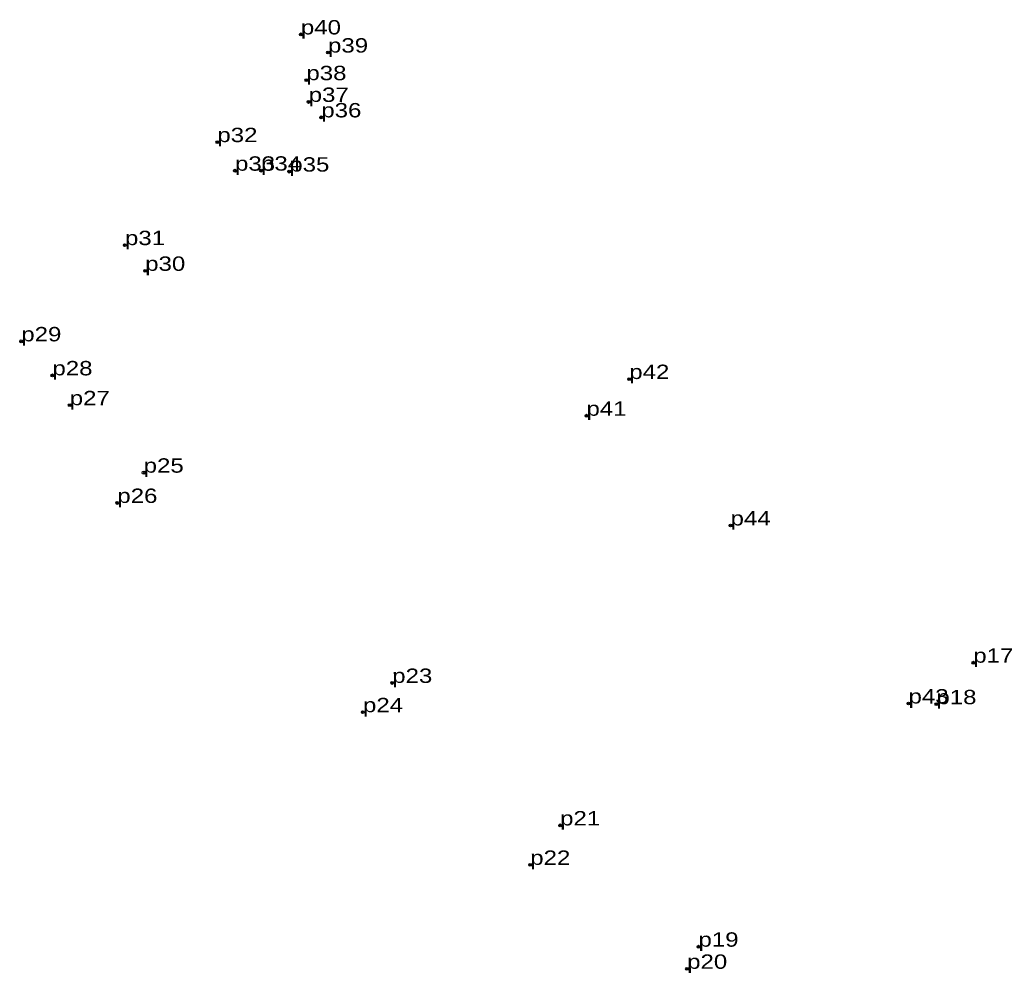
# Model space of a CAD drawing. Header units: metres. Extents: x 548831 to 552800, y 1839318 to 1842627.
# Drawn here: x 551548.7 to 551673, y 1840268.3 to 1840387.7 of the extents above; entities that cross this region are included whole.
import ezdxf

# ---------------------------------------------------------------- set-up
doc = ezdxf.new("R2010")
doc.units = ezdxf.units.M
doc.header["$LTSCALE"] = 0.72
doc.header["$PDMODE"] = 32
doc.header["$PDSIZE"] = 0.36
doc.layers.add('12', color=7, linetype='Continuous')
doc.layers.add('7', color=7, linetype='Continuous')

msp = doc.modelspace()

# ---------------------------------------------------------------- linework, layer by layer
at = {"layer": '7'}
for p in [(551583.89, 1840385.92), (551587.3, 1840383.65), (551584.59, 1840380.19), (551584.87, 1840377.47), (551586.46, 1840375.53), (551573.44, 1840372.43), (551575.65, 1840368.85), (551578.91, 1840368.86), (551582.45, 1840368.74), (551561.87, 1840359.53), (551564.4, 1840356.31), (551548.88, 1840347.48), (551552.78, 1840343.21), (551625.03, 1840342.75), (551554.95, 1840339.48), (551619.67, 1840338.16), (551564.21, 1840331.03), (551560.91, 1840327.24), (551637.72, 1840324.42), (551668.13, 1840307.23), (551595.34, 1840304.7), (551660.01, 1840302.12), (551663.5, 1840302.03), (551591.68, 1840301.03), (551616.37, 1840286.85), (551612.63, 1840281.91), (551633.7, 1840271.66), (551632.27, 1840268.89)]:
    msp.add_point(p, dxfattribs=at)

# ---------------------------------------------------------------- texts
at = {"layer": '12', "width": 1.25}
for s, p in [('p40', (551583.9, 1840385.92)), ('p40', (551583.9, 1840385.92)), ('p40', (551583.9, 1840385.92)), ('p40', (551583.9, 1840385.92)), ('p39', (551587.3, 1840383.65)), ('p39', (551587.3, 1840383.65)), ('p39', (551587.3, 1840383.65)), ('p39', (551587.3, 1840383.65)), ('p38', (551584.59, 1840380.19)), ('p38', (551584.59, 1840380.19)), ('p38', (551584.59, 1840380.19)), ('p38', (551584.59, 1840380.19)), ('p37', (551584.88, 1840377.47)), ('p37', (551584.88, 1840377.47)), ('p37', (551584.88, 1840377.47)), ('p37', (551584.88, 1840377.47)), ('p36', (551586.46, 1840375.53)), ('p36', (551586.46, 1840375.53)), ('p36', (551586.46, 1840375.53)), ('p36', (551586.46, 1840375.53)), ('p32', (551573.44, 1840372.43)), ('p32', (551573.44, 1840372.43)), ('p32', (551573.44, 1840372.43)), ('p32', (551573.44, 1840372.43)), ('p33', (551575.65, 1840368.85)), ('p33', (551575.65, 1840368.85)), ('p33', (551575.65, 1840368.85)), ('p33', (551575.65, 1840368.85)), ('p34', (551578.91, 1840368.86)), ('p34', (551578.91, 1840368.86)), ('p34', (551578.91, 1840368.86)), ('p34', (551578.91, 1840368.86)), ('p35', (551582.45, 1840368.74)), ('p35', (551582.45, 1840368.74)), ('p35', (551582.45, 1840368.74)), ('p35', (551582.45, 1840368.74)), ('p31', (551561.87, 1840359.53)), ('p31', (551561.87, 1840359.53)), ('p31', (551561.87, 1840359.53)), ('p31', (551561.87, 1840359.53)), ('p30', (551564.4, 1840356.31)), ('p30', (551564.4, 1840356.31)), ('p30', (551564.4, 1840356.31)), ('p30', (551564.4, 1840356.31)), ('p29', (551548.88, 1840347.48)), ('p29', (551548.88, 1840347.48)), ('p29', (551548.88, 1840347.48)), ('p29', (551548.88, 1840347.48)), ('p28', (551552.78, 1840343.22)), ('p28', (551552.78, 1840343.22)), ('p28', (551552.78, 1840343.22)), ('p28', (551552.78, 1840343.22)), ('p42', (551625.03, 1840342.76)), ('p42', (551625.03, 1840342.76)), ('p42', (551625.03, 1840342.76)), ('p42', (551625.03, 1840342.76)), ('p27', (551554.95, 1840339.48)), ('p27', (551554.95, 1840339.48)), ('p27', (551554.95, 1840339.48)), ('p27', (551554.95, 1840339.48)), ('p41', (551619.67, 1840338.16)), ('p41', (551619.67, 1840338.16)), ('p41', (551619.67, 1840338.16)), ('p41', (551619.67, 1840338.16)), ('p25', (551564.21, 1840331.03)), ('p25', (551564.21, 1840331.03)), ('p25', (551564.21, 1840331.03)), ('p25', (551564.21, 1840331.03)), ('p26', (551560.91, 1840327.24)), ('p26', (551560.91, 1840327.24)), ('p26', (551560.91, 1840327.24)), ('p26', (551560.91, 1840327.24)), ('p44', (551637.72, 1840324.42)), ('p44', (551637.72, 1840324.42)), ('p44', (551637.72, 1840324.42)), ('p44', (551637.72, 1840324.42)), ('p17', (551668.12, 1840307.23)), ('p17', (551668.12, 1840307.23)), ('p17', (551668.12, 1840307.23)), ('p17', (551668.12, 1840307.23)), ('p23', (551595.34, 1840304.7)), ('p23', (551595.34, 1840304.7)), ('p23', (551595.34, 1840304.7)), ('p23', (551595.34, 1840304.7)), ('p24', (551591.68, 1840301.03)), ('p24', (551591.68, 1840301.03)), ('p24', (551591.68, 1840301.03)), ('p24', (551591.68, 1840301.03)), ('p43', (551660.01, 1840302.12)), ('p43', (551660.01, 1840302.12)), ('p43', (551660.01, 1840302.12)), ('p43', (551660.01, 1840302.12)), ('p18', (551663.5, 1840302.03)), ('p18', (551663.5, 1840302.03)), ('p18', (551663.5, 1840302.03)), ('p18', (551663.5, 1840302.03)), ('p21', (551616.37, 1840286.85)), ('p21', (551616.37, 1840286.85)), ('p21', (551616.37, 1840286.85)), ('p21', (551616.37, 1840286.85)), ('p22', (551612.63, 1840281.91)), ('p22', (551612.63, 1840281.91)), ('p22', (551612.63, 1840281.91)), ('p22', (551612.63, 1840281.91)), ('p19', (551633.7, 1840271.66)), ('p19', (551633.7, 1840271.66)), ('p19', (551633.7, 1840271.66)), ('p19', (551633.7, 1840271.66)), ('p20', (551632.28, 1840268.89)), ('p20', (551632.28, 1840268.89)), ('p20', (551632.28, 1840268.89)), ('p20', (551632.28, 1840268.89))]:
    msp.add_text(s, height=1.8, dxfattribs=at).set_placement(p)

doc.saveas('drawing.dxf')
